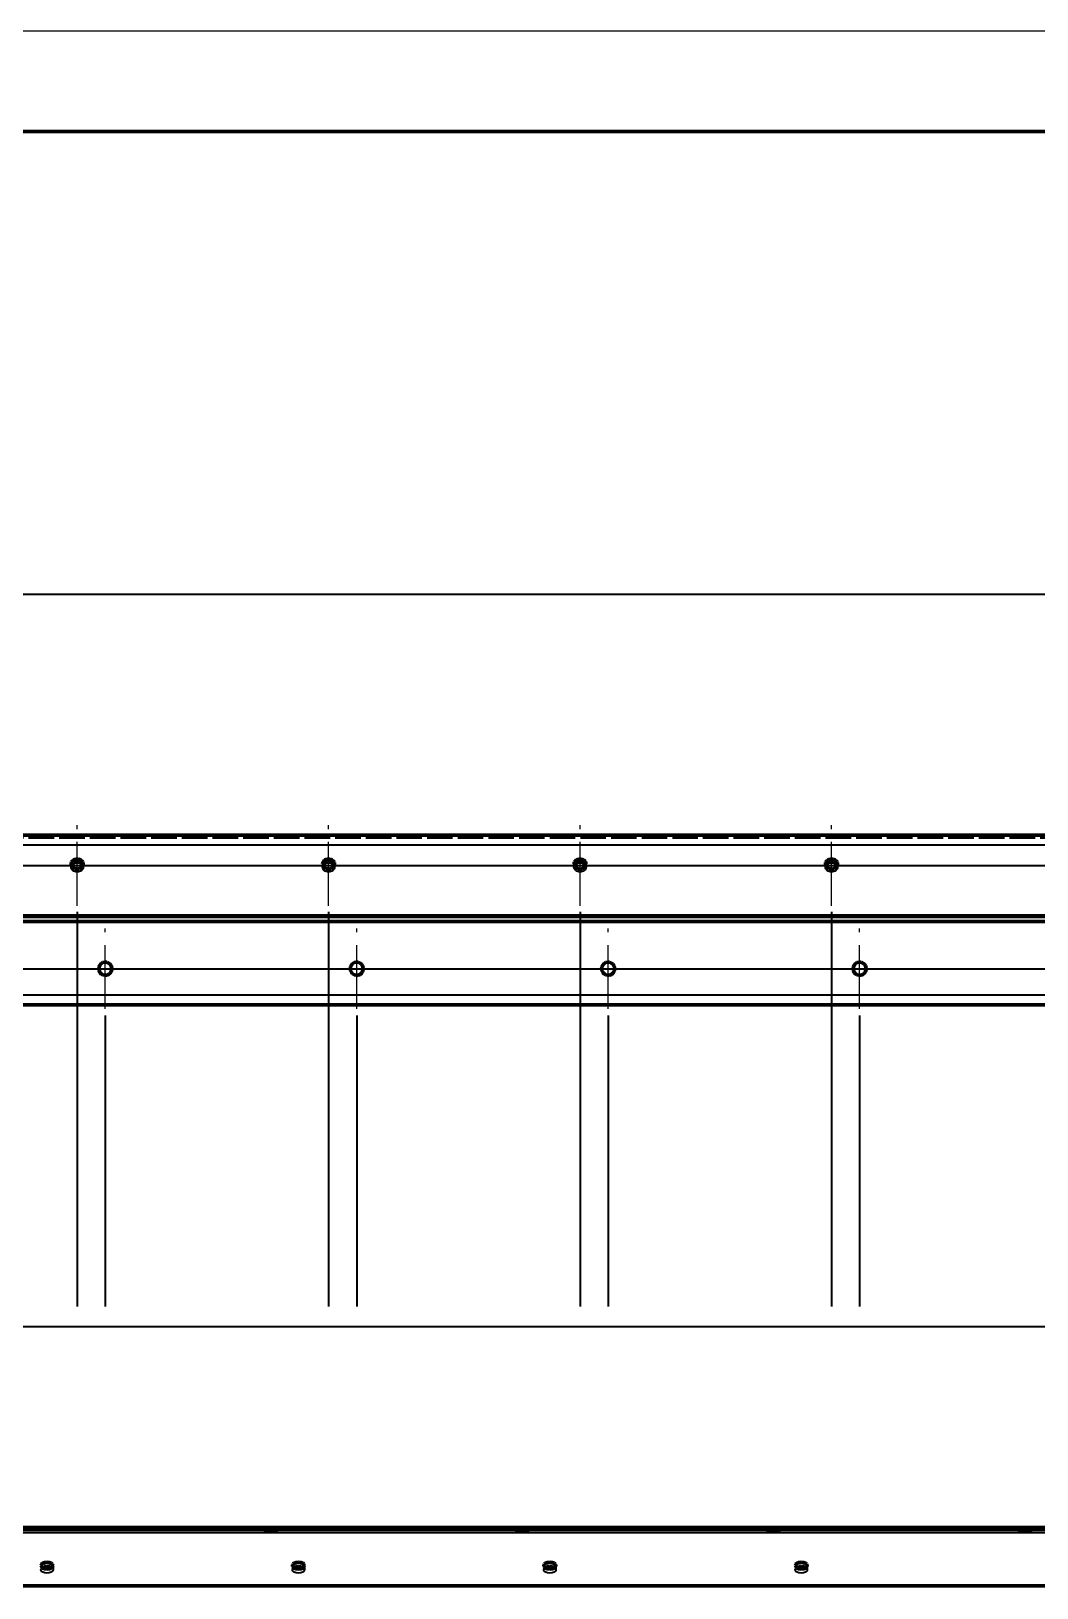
# Model space of a CAD drawing. Header units: millimetres. Extents: x 0 to 420, y 0 to 297.
# Drawn here: x 144 to 194, y 219.6 to 297 of the extents above; entities that cross this region are included whole.
import ezdxf

# ---------------------------------------------------------------- set-up
doc = ezdxf.new("R2010")
doc.units = ezdxf.units.MM
doc.linetypes.add('CENTER', pattern=[5.08, 3.175, -0.635, 0.635, -0.635])
doc.linetypes.add('DASHED', pattern=[1.524, 1.27, -0.254])

msp = doc.modelspace()

# ---------------------------------------------------------------- linework, layer by layer
at = {"color": 7, "lineweight": 35}
for p, q in [((65, 269), (351, 269)), ((68, 256.519), (366, 256.519)), ((73.55, 255.495), (366, 255.495)), ((86.05, 255.495), (366, 255.495)), ((98.55, 255.495), (366, 255.495)), ((111.05, 255.495), (366, 255.495)), ((123.55, 255.495), (366, 255.495)), ((136.05, 255.495), (366, 255.495)), ((148.55, 255.495), (366, 255.495)), ((161.05, 255.495), (366, 255.495)), ((173.55, 255.495), (366, 255.495)), ((186.05, 255.495), (366, 255.495)), ((67.75, 252.921), (366, 252.921)), ((146.25, 253.195), (146.25, 233.563)), ((158.75, 253.195), (158.75, 233.563)), ((171.25, 253.195), (171.25, 233.563)), ((183.75, 253.195), (183.75, 233.563)), ((74.975, 250.363), (366, 250.363)), ((87.475, 250.363), (366, 250.363)), ((99.975, 250.363), (366, 250.363)), ((112.475, 250.363), (366, 250.363)), ((124.975, 250.363), (366, 250.363)), ((137.475, 250.363), (366, 250.363)), ((149.975, 250.363), (366, 250.363)), ((162.475, 250.363), (366, 250.363)), ((174.975, 250.363), (366, 250.363)), ((187.475, 250.363), (366, 250.363)), ((68.75, 249.063), (366, 249.063)), ((147.65, 248.038), (147.65, 233.563)), ((160.15, 248.038), (160.15, 233.563)), ((172.65, 248.038), (172.65, 233.563)), ((185.15, 248.038), (185.15, 233.563)), ((83.75, 232.563), (333.75, 232.563))]:
    msp.add_line(p, q, dxfattribs=at)
at = {"color": 4, "linetype": 'CENTER', "lineweight": 25}
for p, q in [((146.25, 253.495), (146.25, 257.495)), ((158.75, 253.495), (158.75, 257.495)), ((171.25, 253.495), (171.25, 257.495)), ((183.75, 253.495), (183.75, 257.495)), ((144.25, 255.495), (148.25, 255.495)), ((156.75, 255.495), (160.75, 255.495)), ((169.25, 255.495), (173.25, 255.495)), ((181.75, 255.495), (185.75, 255.495)), ((147.65, 248.363), (147.65, 252.363)), ((160.15, 248.363), (160.15, 252.363)), ((172.65, 248.363), (172.65, 252.363)), ((185.15, 248.363), (185.15, 252.363)), ((145.65, 250.363), (149.65, 250.363)), ((158.15, 250.363), (162.15, 250.363)), ((170.65, 250.363), (174.65, 250.363)), ((183.15, 250.363), (187.15, 250.363))]:
    msp.add_line(p, q, dxfattribs=at)
at = {"color": 1, "lineweight": 70}
for p, q in [((344.75, 257), (65.5, 257)), ((145.956, 255.614), (145.95, 255.566)), ((145.95, 255.566), (145.956, 255.519)), ((145.973, 255.661), (145.956, 255.614)), ((145.963, 255.495), (146.005, 255.565)), ((146.001, 255.703), (145.973, 255.661)), ((146.038, 255.74), (146.001, 255.703)), ((146.005, 255.565), (146.071, 255.621)), ((146.083, 255.771), (146.038, 255.74)), ((146.071, 255.621), (146.156, 255.656)), ((146.135, 255.794), (146.083, 255.771)), ((146.191, 255.808), (146.135, 255.794)), ((146.156, 255.656), (146.25, 255.669)), ((146.25, 255.812), (146.191, 255.808)), ((146.309, 255.808), (146.25, 255.812)), ((146.25, 255.669), (146.344, 255.656)), ((146.365, 255.794), (146.309, 255.808)), ((146.344, 255.656), (146.429, 255.621)), ((146.417, 255.771), (146.365, 255.794)), ((146.462, 255.74), (146.417, 255.771)), ((146.429, 255.621), (146.495, 255.565)), ((146.499, 255.703), (146.462, 255.74)), ((146.495, 255.565), (146.537, 255.495)), ((146.527, 255.661), (146.499, 255.703)), ((146.544, 255.614), (146.527, 255.661)), ((146.55, 255.566), (146.544, 255.614)), ((146.544, 255.519), (146.55, 255.566)), ((158.456, 255.614), (158.45, 255.566)), ((158.45, 255.566), (158.456, 255.519)), ((158.473, 255.661), (158.456, 255.614)), ((158.463, 255.495), (158.505, 255.565)), ((158.501, 255.703), (158.473, 255.661)), ((158.538, 255.74), (158.501, 255.703)), ((158.505, 255.565), (158.571, 255.621)), ((158.583, 255.771), (158.538, 255.74)), ((158.571, 255.621), (158.656, 255.656)), ((158.635, 255.794), (158.583, 255.771)), ((158.691, 255.808), (158.635, 255.794)), ((158.656, 255.656), (158.75, 255.669)), ((158.75, 255.812), (158.691, 255.808)), ((158.809, 255.808), (158.75, 255.812)), ((158.75, 255.669), (158.844, 255.656)), ((158.865, 255.794), (158.809, 255.808)), ((158.844, 255.656), (158.929, 255.621)), ((158.917, 255.771), (158.865, 255.794)), ((158.962, 255.74), (158.917, 255.771)), ((158.929, 255.621), (158.995, 255.565)), ((158.999, 255.703), (158.962, 255.74)), ((158.995, 255.565), (159.037, 255.495)), ((159.027, 255.661), (158.999, 255.703)), ((159.044, 255.614), (159.027, 255.661)), ((159.05, 255.566), (159.044, 255.614)), ((159.044, 255.519), (159.05, 255.566)), ((170.956, 255.614), (170.95, 255.566)), ((170.95, 255.566), (170.956, 255.519)), ((170.973, 255.661), (170.956, 255.614)), ((170.963, 255.495), (171.005, 255.565)), ((171.001, 255.703), (170.973, 255.661)), ((171.038, 255.74), (171.001, 255.703)), ((171.005, 255.565), (171.071, 255.621)), ((171.083, 255.771), (171.038, 255.74)), ((171.071, 255.621), (171.156, 255.656)), ((171.135, 255.794), (171.083, 255.771)), ((171.191, 255.808), (171.135, 255.794)), ((171.156, 255.656), (171.25, 255.669)), ((171.25, 255.812), (171.191, 255.808)), ((171.309, 255.808), (171.25, 255.812)), ((171.25, 255.669), (171.344, 255.656)), ((171.365, 255.794), (171.309, 255.808)), ((171.344, 255.656), (171.429, 255.621)), ((171.417, 255.771), (171.365, 255.794)), ((171.462, 255.74), (171.417, 255.771)), ((171.429, 255.621), (171.495, 255.565)), ((171.499, 255.703), (171.462, 255.74)), ((171.495, 255.565), (171.537, 255.495)), ((171.527, 255.661), (171.499, 255.703)), ((171.544, 255.614), (171.527, 255.661)), ((171.55, 255.566), (171.544, 255.614)), ((171.544, 255.519), (171.55, 255.566)), ((183.456, 255.614), (183.45, 255.566)), ((183.45, 255.566), (183.456, 255.519)), ((183.473, 255.661), (183.456, 255.614)), ((183.463, 255.495), (183.505, 255.565)), ((183.501, 255.703), (183.473, 255.661)), ((183.538, 255.74), (183.501, 255.703)), ((183.505, 255.565), (183.571, 255.621)), ((183.583, 255.771), (183.538, 255.74)), ((183.571, 255.621), (183.656, 255.656)), ((183.635, 255.794), (183.583, 255.771)), ((183.691, 255.808), (183.635, 255.794)), ((183.656, 255.656), (183.75, 255.669)), ((183.75, 255.812), (183.691, 255.808)), ((183.809, 255.808), (183.75, 255.812)), ((183.75, 255.669), (183.844, 255.656)), ((183.865, 255.794), (183.809, 255.808)), ((183.844, 255.656), (183.929, 255.621)), ((183.917, 255.771), (183.865, 255.794)), ((183.962, 255.74), (183.917, 255.771)), ((183.929, 255.621), (183.995, 255.565)), ((183.999, 255.703), (183.962, 255.74)), ((183.995, 255.565), (184.037, 255.495)), ((184.027, 255.661), (183.999, 255.703)), ((184.044, 255.614), (184.027, 255.661)), ((184.05, 255.566), (184.044, 255.614)), ((184.044, 255.519), (184.05, 255.566)), ((145.956, 255.519), (145.973, 255.472)), ((145.973, 255.472), (146.001, 255.43)), ((146.001, 255.43), (146.038, 255.393)), ((146.038, 255.393), (146.083, 255.362)), ((146.083, 255.362), (146.135, 255.339)), ((146.135, 255.339), (146.191, 255.325)), ((146.191, 255.325), (146.25, 255.321)), ((146.25, 255.321), (146.309, 255.325)), ((146.309, 255.325), (146.365, 255.339)), ((146.365, 255.339), (146.417, 255.362)), ((146.417, 255.362), (146.462, 255.393)), ((146.462, 255.393), (146.499, 255.43)), ((146.499, 255.43), (146.527, 255.472)), ((146.527, 255.472), (146.544, 255.519)), ((158.456, 255.519), (158.473, 255.472)), ((158.473, 255.472), (158.501, 255.43)), ((158.501, 255.43), (158.538, 255.393)), ((158.538, 255.393), (158.583, 255.362)), ((158.583, 255.362), (158.635, 255.339)), ((158.635, 255.339), (158.691, 255.325)), ((158.691, 255.325), (158.75, 255.321)), ((158.75, 255.321), (158.809, 255.325)), ((158.809, 255.325), (158.865, 255.339)), ((158.865, 255.339), (158.917, 255.362)), ((158.917, 255.362), (158.962, 255.393)), ((158.962, 255.393), (158.999, 255.43)), ((158.999, 255.43), (159.027, 255.472)), ((159.027, 255.472), (159.044, 255.519)), ((170.956, 255.519), (170.973, 255.472)), ((170.973, 255.472), (171.001, 255.43)), ((171.001, 255.43), (171.038, 255.393)), ((171.038, 255.393), (171.083, 255.362)), ((171.083, 255.362), (171.135, 255.339)), ((171.135, 255.339), (171.191, 255.325)), ((171.191, 255.325), (171.25, 255.321)), ((171.25, 255.321), (171.309, 255.325)), ((171.309, 255.325), (171.365, 255.339)), ((171.365, 255.339), (171.417, 255.362)), ((171.417, 255.362), (171.462, 255.393)), ((171.462, 255.393), (171.499, 255.43)), ((171.499, 255.43), (171.527, 255.472)), ((171.527, 255.472), (171.544, 255.519)), ((183.456, 255.519), (183.473, 255.472)), ((183.473, 255.472), (183.501, 255.43)), ((183.501, 255.43), (183.538, 255.393)), ((183.538, 255.393), (183.583, 255.362)), ((183.583, 255.362), (183.635, 255.339)), ((183.635, 255.339), (183.691, 255.325)), ((183.691, 255.325), (183.75, 255.321)), ((183.75, 255.321), (183.809, 255.325)), ((183.809, 255.325), (183.865, 255.339)), ((183.865, 255.339), (183.917, 255.362)), ((183.917, 255.362), (183.962, 255.393)), ((183.962, 255.393), (183.999, 255.43)), ((183.999, 255.43), (184.027, 255.472)), ((184.027, 255.472), (184.044, 255.519)), ((345.25, 252.992), (65.75, 252.992)), ((65.75, 252.706), (345.25, 252.706)), ((147.339, 250.459), (147.325, 250.363)), ((147.325, 250.363), (147.339, 250.267)), ((147.381, 250.546), (147.339, 250.459)), ((147.339, 250.267), (147.381, 250.18)), ((147.447, 250.617), (147.381, 250.546)), ((147.381, 250.18), (147.447, 250.109)), ((147.531, 250.666), (147.447, 250.617)), ((147.626, 250.687), (147.531, 250.666)), ((147.722, 250.68), (147.626, 250.687)), ((147.812, 250.645), (147.722, 250.68)), ((147.888, 250.584), (147.812, 250.645)), ((147.812, 250.082), (147.888, 250.142)), ((147.943, 250.504), (147.888, 250.584)), ((147.888, 250.142), (147.943, 250.222)), ((147.971, 250.412), (147.943, 250.504)), ((147.943, 250.222), (147.971, 250.315)), ((147.971, 250.315), (147.971, 250.412)), ((159.839, 250.459), (159.825, 250.363)), ((159.825, 250.363), (159.839, 250.267)), ((159.881, 250.546), (159.839, 250.459)), ((159.839, 250.267), (159.881, 250.18)), ((159.947, 250.617), (159.881, 250.546)), ((159.881, 250.18), (159.947, 250.109)), ((160.031, 250.666), (159.947, 250.617)), ((160.126, 250.687), (160.031, 250.666)), ((160.222, 250.68), (160.126, 250.687)), ((160.313, 250.645), (160.222, 250.68)), ((160.388, 250.584), (160.313, 250.645)), ((160.313, 250.082), (160.388, 250.142)), ((160.443, 250.504), (160.388, 250.584)), ((160.388, 250.142), (160.443, 250.222)), ((160.471, 250.412), (160.443, 250.504)), ((160.443, 250.222), (160.471, 250.315)), ((160.471, 250.315), (160.471, 250.412)), ((172.339, 250.459), (172.325, 250.363)), ((172.325, 250.363), (172.339, 250.267)), ((172.381, 250.546), (172.339, 250.459)), ((172.339, 250.267), (172.381, 250.18)), ((172.447, 250.617), (172.381, 250.546)), ((172.381, 250.18), (172.447, 250.109)), ((172.531, 250.666), (172.447, 250.617)), ((172.626, 250.687), (172.531, 250.666)), ((172.722, 250.68), (172.626, 250.687)), ((172.813, 250.645), (172.722, 250.68)), ((172.888, 250.584), (172.813, 250.645)), ((172.813, 250.082), (172.888, 250.142)), ((172.943, 250.504), (172.888, 250.584)), ((172.888, 250.142), (172.943, 250.222)), ((172.971, 250.412), (172.943, 250.504)), ((172.943, 250.222), (172.971, 250.315)), ((172.971, 250.315), (172.971, 250.412)), ((184.839, 250.459), (184.825, 250.363)), ((184.825, 250.363), (184.839, 250.267)), ((184.881, 250.546), (184.839, 250.459)), ((184.839, 250.267), (184.881, 250.18)), ((184.947, 250.617), (184.881, 250.546)), ((184.881, 250.18), (184.947, 250.109)), ((185.031, 250.666), (184.947, 250.617)), ((185.126, 250.687), (185.031, 250.666)), ((185.222, 250.68), (185.126, 250.687)), ((185.313, 250.645), (185.222, 250.68)), ((185.388, 250.584), (185.313, 250.645)), ((185.313, 250.082), (185.388, 250.142)), ((185.443, 250.504), (185.388, 250.584)), ((185.388, 250.142), (185.443, 250.222)), ((185.471, 250.412), (185.443, 250.504)), ((185.443, 250.222), (185.471, 250.315)), ((185.471, 250.315), (185.471, 250.412)), ((147.447, 250.109), (147.531, 250.061)), ((147.531, 250.061), (147.626, 250.039)), ((147.626, 250.039), (147.722, 250.046)), ((147.722, 250.046), (147.812, 250.082)), ((159.947, 250.109), (160.031, 250.061)), ((160.031, 250.061), (160.126, 250.039)), ((160.126, 250.039), (160.222, 250.046)), ((160.222, 250.046), (160.313, 250.082)), ((172.447, 250.109), (172.531, 250.061)), ((172.531, 250.061), (172.626, 250.039)), ((172.626, 250.039), (172.722, 250.046)), ((172.722, 250.046), (172.813, 250.082)), ((184.947, 250.109), (185.031, 250.061)), ((185.031, 250.061), (185.126, 250.039)), ((185.126, 250.039), (185.222, 250.046)), ((185.222, 250.046), (185.313, 250.082)), ((66.25, 248.563), (350.5, 248.563)), ((350.25, 222.563), (70.75, 222.563)), ((70.75, 222.473), (350.25, 222.473)), ((144.456, 220.704), (144.45, 220.67)), ((144.473, 220.736), (144.456, 220.704)), ((144.501, 220.766), (144.473, 220.736)), ((144.538, 220.792), (144.501, 220.766)), ((144.635, 220.829), (144.538, 220.792)), ((144.75, 220.843), (144.635, 220.829)), ((144.865, 220.829), (144.75, 220.843)), ((144.962, 220.792), (144.865, 220.829)), ((144.999, 220.766), (144.962, 220.792)), ((145.027, 220.736), (144.999, 220.766)), ((145.044, 220.704), (145.027, 220.736)), ((145.05, 220.67), (145.044, 220.704)), ((156.956, 220.704), (156.95, 220.67)), ((156.973, 220.736), (156.956, 220.704)), ((157.001, 220.766), (156.973, 220.736)), ((157.038, 220.792), (157.001, 220.766)), ((157.135, 220.829), (157.038, 220.792)), ((157.25, 220.843), (157.135, 220.829)), ((157.365, 220.829), (157.25, 220.843)), ((157.462, 220.792), (157.365, 220.829)), ((157.499, 220.766), (157.462, 220.792)), ((157.527, 220.736), (157.499, 220.766)), ((157.544, 220.704), (157.527, 220.736)), ((157.55, 220.67), (157.544, 220.704)), ((169.456, 220.704), (169.45, 220.67)), ((169.473, 220.736), (169.456, 220.704)), ((169.501, 220.766), (169.473, 220.736)), ((169.538, 220.792), (169.501, 220.766)), ((169.635, 220.829), (169.538, 220.792)), ((169.75, 220.843), (169.635, 220.829)), ((169.865, 220.829), (169.75, 220.843)), ((169.962, 220.792), (169.865, 220.829)), ((169.999, 220.766), (169.962, 220.792)), ((170.027, 220.736), (169.999, 220.766)), ((170.044, 220.704), (170.027, 220.736)), ((170.05, 220.67), (170.044, 220.704)), ((181.956, 220.704), (181.95, 220.67)), ((181.973, 220.736), (181.956, 220.704)), ((182.001, 220.766), (181.973, 220.736)), ((182.038, 220.792), (182.001, 220.766)), ((182.135, 220.829), (182.038, 220.792)), ((182.25, 220.843), (182.135, 220.829)), ((182.365, 220.829), (182.25, 220.843)), ((182.462, 220.792), (182.365, 220.829)), ((182.499, 220.766), (182.462, 220.792)), ((182.527, 220.736), (182.499, 220.766)), ((182.544, 220.704), (182.527, 220.736)), ((182.55, 220.67), (182.544, 220.704)), ((144.45, 220.67), (144.456, 220.637)), ((144.456, 220.637), (144.473, 220.605)), ((144.473, 220.605), (144.501, 220.575)), ((144.501, 220.575), (144.538, 220.549)), ((144.509, 220.568), (144.557, 220.597)), ((144.538, 220.549), (144.635, 220.512)), ((144.557, 220.597), (144.615, 220.619)), ((144.615, 220.619), (144.681, 220.633)), ((144.635, 220.512), (144.75, 220.498)), ((144.681, 220.633), (144.75, 220.638)), ((144.75, 220.638), (144.819, 220.633)), ((144.75, 220.498), (144.865, 220.512)), ((144.819, 220.633), (144.885, 220.619)), ((144.865, 220.512), (144.962, 220.549)), ((144.885, 220.619), (144.943, 220.597)), ((144.943, 220.597), (144.991, 220.568)), ((144.962, 220.549), (144.999, 220.575)), ((144.999, 220.575), (145.027, 220.605)), ((145.027, 220.605), (145.044, 220.637)), ((145.044, 220.637), (145.05, 220.67)), ((156.95, 220.67), (156.956, 220.637)), ((156.956, 220.637), (156.973, 220.605)), ((156.973, 220.605), (157.001, 220.575)), ((157.001, 220.575), (157.038, 220.549)), ((157.009, 220.568), (157.057, 220.597)), ((157.038, 220.549), (157.135, 220.512)), ((157.057, 220.597), (157.115, 220.619)), ((157.115, 220.619), (157.181, 220.633)), ((157.135, 220.512), (157.25, 220.498)), ((157.181, 220.633), (157.25, 220.638)), ((157.25, 220.638), (157.319, 220.633)), ((157.25, 220.498), (157.365, 220.512)), ((157.319, 220.633), (157.385, 220.619)), ((157.365, 220.512), (157.462, 220.549)), ((157.385, 220.619), (157.443, 220.597)), ((157.443, 220.597), (157.491, 220.568)), ((157.462, 220.549), (157.499, 220.575)), ((157.499, 220.575), (157.527, 220.605)), ((157.527, 220.605), (157.544, 220.637)), ((157.544, 220.637), (157.55, 220.67)), ((169.45, 220.67), (169.456, 220.637)), ((169.456, 220.637), (169.473, 220.605)), ((169.473, 220.605), (169.501, 220.575)), ((169.501, 220.575), (169.538, 220.549)), ((169.509, 220.568), (169.557, 220.597)), ((169.538, 220.549), (169.635, 220.512)), ((169.557, 220.597), (169.615, 220.619)), ((169.615, 220.619), (169.681, 220.633)), ((169.635, 220.512), (169.75, 220.498)), ((169.681, 220.633), (169.75, 220.638)), ((169.75, 220.638), (169.819, 220.633)), ((169.75, 220.498), (169.865, 220.512)), ((169.819, 220.633), (169.885, 220.619)), ((169.865, 220.512), (169.962, 220.549)), ((169.885, 220.619), (169.943, 220.597)), ((169.943, 220.597), (169.991, 220.568)), ((169.962, 220.549), (169.999, 220.575)), ((169.999, 220.575), (170.027, 220.605)), ((170.027, 220.605), (170.044, 220.637)), ((170.044, 220.637), (170.05, 220.67)), ((181.95, 220.67), (181.956, 220.637)), ((181.956, 220.637), (181.973, 220.605)), ((181.973, 220.605), (182.001, 220.575)), ((182.001, 220.575), (182.038, 220.549)), ((182.009, 220.568), (182.057, 220.597)), ((182.038, 220.549), (182.135, 220.512)), ((182.057, 220.597), (182.115, 220.619)), ((182.115, 220.619), (182.181, 220.633)), ((182.135, 220.512), (182.25, 220.498)), ((182.181, 220.633), (182.25, 220.638)), ((182.25, 220.638), (182.319, 220.633)), ((182.25, 220.498), (182.365, 220.512)), ((182.319, 220.633), (182.385, 220.619)), ((182.365, 220.512), (182.462, 220.549)), ((182.385, 220.619), (182.443, 220.597)), ((182.443, 220.597), (182.491, 220.568)), ((182.462, 220.549), (182.499, 220.575)), ((182.499, 220.575), (182.527, 220.605)), ((182.527, 220.605), (182.544, 220.637)), ((182.544, 220.637), (182.55, 220.67)), ((71.25, 219.667), (350.5, 219.667))]:
    msp.add_line(p, q, dxfattribs=at)
at = {"color": 5, "linetype": 'DASHED', "lineweight": 35}
for p, q in [((344.75, 256.857), (65.5, 256.857)), ((145.95, 255.566), (145.95, 255.423)), ((158.45, 255.566), (158.45, 255.423)), ((170.95, 255.566), (170.95, 255.423)), ((183.45, 255.566), (183.45, 255.423)), ((145.95, 255.423), (145.963, 255.495)), ((145.956, 255.375), (145.95, 255.423)), ((145.973, 255.329), (145.956, 255.375)), ((146.001, 255.287), (145.973, 255.329)), ((146.038, 255.249), (146.001, 255.287)), ((146.083, 255.219), (146.038, 255.249)), ((146.135, 255.196), (146.083, 255.219)), ((146.191, 255.182), (146.135, 255.196)), ((146.25, 255.177), (146.191, 255.182)), ((146.309, 255.182), (146.25, 255.177)), ((146.365, 255.196), (146.309, 255.182)), ((146.417, 255.219), (146.365, 255.196)), ((146.462, 255.249), (146.417, 255.219)), ((146.499, 255.287), (146.462, 255.249)), ((146.527, 255.329), (146.499, 255.287)), ((146.544, 255.375), (146.527, 255.329)), ((146.537, 255.495), (146.55, 255.423)), ((146.55, 255.423), (146.544, 255.375)), ((158.45, 255.423), (158.463, 255.495)), ((158.456, 255.375), (158.45, 255.423)), ((158.473, 255.329), (158.456, 255.375)), ((158.501, 255.287), (158.473, 255.329)), ((158.538, 255.249), (158.501, 255.287)), ((158.583, 255.219), (158.538, 255.249)), ((158.635, 255.196), (158.583, 255.219)), ((158.691, 255.182), (158.635, 255.196)), ((158.75, 255.177), (158.691, 255.182)), ((158.809, 255.182), (158.75, 255.177)), ((158.865, 255.196), (158.809, 255.182)), ((158.917, 255.219), (158.865, 255.196)), ((158.962, 255.249), (158.917, 255.219)), ((158.999, 255.287), (158.962, 255.249)), ((159.027, 255.329), (158.999, 255.287)), ((159.044, 255.375), (159.027, 255.329)), ((159.037, 255.495), (159.05, 255.423)), ((159.05, 255.423), (159.044, 255.375)), ((170.95, 255.423), (170.963, 255.495)), ((170.956, 255.375), (170.95, 255.423)), ((170.973, 255.329), (170.956, 255.375)), ((171.001, 255.287), (170.973, 255.329)), ((171.038, 255.249), (171.001, 255.287)), ((171.083, 255.219), (171.038, 255.249)), ((171.135, 255.196), (171.083, 255.219)), ((171.191, 255.182), (171.135, 255.196)), ((171.25, 255.177), (171.191, 255.182)), ((171.309, 255.182), (171.25, 255.177)), ((171.365, 255.196), (171.309, 255.182)), ((171.417, 255.219), (171.365, 255.196)), ((171.462, 255.249), (171.417, 255.219)), ((171.499, 255.287), (171.462, 255.249)), ((171.527, 255.329), (171.499, 255.287)), ((171.544, 255.375), (171.527, 255.329)), ((171.537, 255.495), (171.55, 255.423)), ((171.55, 255.423), (171.544, 255.375)), ((183.45, 255.423), (183.463, 255.495)), ((183.456, 255.375), (183.45, 255.423)), ((183.473, 255.329), (183.456, 255.375)), ((183.501, 255.287), (183.473, 255.329)), ((183.538, 255.249), (183.501, 255.287)), ((183.583, 255.219), (183.538, 255.249)), ((183.635, 255.196), (183.583, 255.219)), ((183.691, 255.182), (183.635, 255.196)), ((183.75, 255.177), (183.691, 255.182)), ((183.809, 255.182), (183.75, 255.177)), ((183.865, 255.196), (183.809, 255.182)), ((183.917, 255.219), (183.865, 255.196)), ((183.962, 255.249), (183.917, 255.219)), ((183.999, 255.287), (183.962, 255.249)), ((184.027, 255.329), (183.999, 255.287)), ((184.044, 255.375), (184.027, 255.329)), ((184.037, 255.495), (184.05, 255.423)), ((184.05, 255.423), (184.044, 255.375)), ((147.325, 250.363), (147.339, 250.459)), ((147.339, 250.267), (147.325, 250.363)), ((147.339, 250.459), (147.381, 250.546)), ((147.381, 250.18), (147.339, 250.267)), ((147.381, 250.546), (147.447, 250.617)), ((147.447, 250.109), (147.381, 250.18)), ((147.447, 250.617), (147.531, 250.666)), ((147.531, 250.666), (147.626, 250.687)), ((147.626, 250.687), (147.722, 250.68)), ((147.722, 250.68), (147.812, 250.645)), ((147.812, 250.645), (147.888, 250.584)), ((147.888, 250.142), (147.812, 250.082)), ((147.888, 250.584), (147.943, 250.504)), ((147.943, 250.222), (147.888, 250.142)), ((147.943, 250.504), (147.971, 250.412)), ((147.971, 250.315), (147.943, 250.222)), ((147.971, 250.412), (147.971, 250.315)), ((159.825, 250.363), (159.839, 250.459)), ((159.839, 250.267), (159.825, 250.363)), ((159.839, 250.459), (159.881, 250.546)), ((159.881, 250.18), (159.839, 250.267)), ((159.881, 250.546), (159.947, 250.617)), ((159.947, 250.109), (159.881, 250.18)), ((159.947, 250.617), (160.031, 250.666)), ((160.031, 250.666), (160.126, 250.687)), ((160.126, 250.687), (160.222, 250.68)), ((160.222, 250.68), (160.313, 250.645)), ((160.313, 250.645), (160.388, 250.584)), ((160.388, 250.142), (160.313, 250.082)), ((160.388, 250.584), (160.443, 250.504)), ((160.443, 250.222), (160.388, 250.142)), ((160.443, 250.504), (160.471, 250.412)), ((160.471, 250.315), (160.443, 250.222)), ((160.471, 250.412), (160.471, 250.315)), ((172.325, 250.363), (172.339, 250.459)), ((172.339, 250.267), (172.325, 250.363)), ((172.339, 250.459), (172.381, 250.546)), ((172.381, 250.18), (172.339, 250.267)), ((172.381, 250.546), (172.447, 250.617)), ((172.447, 250.109), (172.381, 250.18)), ((172.447, 250.617), (172.531, 250.666)), ((172.531, 250.666), (172.626, 250.687)), ((172.626, 250.687), (172.722, 250.68)), ((172.722, 250.68), (172.813, 250.645)), ((172.813, 250.645), (172.888, 250.584)), ((172.888, 250.142), (172.813, 250.082)), ((172.888, 250.584), (172.943, 250.504)), ((172.943, 250.222), (172.888, 250.142)), ((172.943, 250.504), (172.971, 250.412)), ((172.971, 250.315), (172.943, 250.222)), ((172.971, 250.412), (172.971, 250.315)), ((184.825, 250.363), (184.839, 250.459)), ((184.839, 250.267), (184.825, 250.363)), ((184.839, 250.459), (184.881, 250.546)), ((184.881, 250.18), (184.839, 250.267)), ((184.881, 250.546), (184.947, 250.617)), ((184.947, 250.109), (184.881, 250.18)), ((184.947, 250.617), (185.031, 250.666)), ((185.031, 250.666), (185.126, 250.687)), ((185.126, 250.687), (185.222, 250.68)), ((185.222, 250.68), (185.313, 250.645)), ((185.313, 250.645), (185.388, 250.584)), ((185.388, 250.142), (185.313, 250.082)), ((185.388, 250.584), (185.443, 250.504)), ((185.443, 250.222), (185.388, 250.142)), ((185.443, 250.504), (185.471, 250.412)), ((185.471, 250.315), (185.443, 250.222)), ((185.471, 250.412), (185.471, 250.315)), ((147.531, 250.061), (147.447, 250.109)), ((147.626, 250.039), (147.531, 250.061)), ((147.722, 250.046), (147.626, 250.039)), ((147.812, 250.082), (147.722, 250.046)), ((160.031, 250.061), (159.947, 250.109)), ((160.126, 250.039), (160.031, 250.061)), ((160.222, 250.046), (160.126, 250.039)), ((160.313, 250.082), (160.222, 250.046)), ((172.531, 250.061), (172.447, 250.109)), ((172.626, 250.039), (172.531, 250.061)), ((172.722, 250.046), (172.626, 250.039)), ((172.813, 250.082), (172.722, 250.046)), ((185.031, 250.061), (184.947, 250.109)), ((185.126, 250.039), (185.031, 250.061)), ((185.222, 250.046), (185.126, 250.039)), ((185.313, 250.082), (185.222, 250.046)), ((350.5, 248.563), (66.25, 248.563)), ((349.75, 222.563), (65.5, 222.563)), ((65.5, 222.313), (349.75, 222.313)), ((70.75, 222.313), (350.25, 222.313)), ((155.533, 222.563), (155.525, 222.563)), ((155.525, 222.563), (155.533, 222.563)), ((155.533, 222.313), (155.525, 222.313)), ((155.525, 222.313), (155.533, 222.313)), ((155.557, 222.563), (155.533, 222.563)), ((155.533, 222.563), (155.557, 222.563)), ((155.557, 222.313), (155.533, 222.313)), ((155.533, 222.313), (155.557, 222.313)), ((155.596, 222.563), (155.557, 222.563)), ((155.557, 222.563), (155.596, 222.563)), ((155.596, 222.313), (155.557, 222.313)), ((155.557, 222.313), (155.596, 222.313)), ((155.647, 222.563), (155.596, 222.563)), ((155.596, 222.563), (155.647, 222.563)), ((155.647, 222.313), (155.596, 222.313)), ((155.596, 222.313), (155.647, 222.313)), ((155.709, 222.563), (155.647, 222.563)), ((155.647, 222.563), (155.709, 222.563)), ((155.709, 222.313), (155.647, 222.313)), ((155.647, 222.313), (155.709, 222.313)), ((155.778, 222.563), (155.709, 222.563)), ((155.709, 222.563), (155.778, 222.563)), ((155.778, 222.313), (155.709, 222.313)), ((155.709, 222.313), (155.778, 222.313)), ((155.85, 222.563), (155.778, 222.563)), ((155.778, 222.563), (155.85, 222.563)), ((155.85, 222.313), (155.778, 222.313)), ((155.778, 222.313), (155.85, 222.313)), ((155.922, 222.563), (155.85, 222.563)), ((155.85, 222.563), (155.922, 222.563)), ((155.922, 222.313), (155.85, 222.313)), ((155.85, 222.313), (155.922, 222.313)), ((155.991, 222.563), (155.922, 222.563)), ((155.922, 222.563), (155.991, 222.563)), ((155.991, 222.313), (155.922, 222.313)), ((155.922, 222.313), (155.991, 222.313)), ((156.053, 222.563), (155.991, 222.563)), ((155.991, 222.563), (156.053, 222.563)), ((156.053, 222.313), (155.991, 222.313)), ((155.991, 222.313), (156.053, 222.313)), ((156.104, 222.563), (156.053, 222.563)), ((156.053, 222.563), (156.104, 222.563)), ((156.104, 222.313), (156.053, 222.313)), ((156.053, 222.313), (156.104, 222.313)), ((156.143, 222.563), (156.104, 222.563)), ((156.104, 222.563), (156.143, 222.563)), ((156.143, 222.313), (156.104, 222.313)), ((156.104, 222.313), (156.143, 222.313)), ((156.167, 222.563), (156.143, 222.563)), ((156.143, 222.563), (156.167, 222.563)), ((156.167, 222.313), (156.143, 222.313)), ((156.143, 222.313), (156.167, 222.313)), ((156.175, 222.563), (156.167, 222.563)), ((156.167, 222.563), (156.175, 222.563)), ((156.175, 222.313), (156.167, 222.313)), ((156.167, 222.313), (156.175, 222.313)), ((156.175, 222.563), (156.175, 222.313)), ((168.033, 222.563), (168.025, 222.563)), ((168.025, 222.563), (168.033, 222.563)), ((168.033, 222.313), (168.025, 222.313)), ((168.025, 222.313), (168.033, 222.313)), ((168.057, 222.563), (168.033, 222.563)), ((168.033, 222.563), (168.057, 222.563)), ((168.057, 222.313), (168.033, 222.313)), ((168.033, 222.313), (168.057, 222.313)), ((168.096, 222.563), (168.057, 222.563)), ((168.057, 222.563), (168.096, 222.563)), ((168.096, 222.313), (168.057, 222.313)), ((168.057, 222.313), (168.096, 222.313)), ((168.147, 222.563), (168.096, 222.563)), ((168.096, 222.563), (168.147, 222.563)), ((168.147, 222.313), (168.096, 222.313)), ((168.096, 222.313), (168.147, 222.313)), ((168.209, 222.563), (168.147, 222.563)), ((168.147, 222.563), (168.209, 222.563)), ((168.209, 222.313), (168.147, 222.313)), ((168.147, 222.313), (168.209, 222.313)), ((168.278, 222.563), (168.209, 222.563)), ((168.209, 222.563), (168.278, 222.563)), ((168.278, 222.313), (168.209, 222.313)), ((168.209, 222.313), (168.278, 222.313)), ((168.35, 222.563), (168.278, 222.563)), ((168.278, 222.563), (168.35, 222.563)), ((168.35, 222.313), (168.278, 222.313)), ((168.278, 222.313), (168.35, 222.313)), ((168.422, 222.563), (168.35, 222.563)), ((168.35, 222.563), (168.422, 222.563)), ((168.422, 222.313), (168.35, 222.313)), ((168.35, 222.313), (168.422, 222.313)), ((168.491, 222.563), (168.422, 222.563)), ((168.422, 222.563), (168.491, 222.563)), ((168.491, 222.313), (168.422, 222.313)), ((168.422, 222.313), (168.491, 222.313)), ((168.553, 222.563), (168.491, 222.563)), ((168.491, 222.563), (168.553, 222.563)), ((168.553, 222.313), (168.491, 222.313)), ((168.491, 222.313), (168.553, 222.313)), ((168.604, 222.563), (168.553, 222.563)), ((168.553, 222.563), (168.604, 222.563)), ((168.604, 222.313), (168.553, 222.313)), ((168.553, 222.313), (168.604, 222.313)), ((168.643, 222.563), (168.604, 222.563)), ((168.604, 222.563), (168.643, 222.563)), ((168.643, 222.313), (168.604, 222.313)), ((168.604, 222.313), (168.643, 222.313)), ((168.667, 222.563), (168.643, 222.563)), ((168.643, 222.563), (168.667, 222.563)), ((168.667, 222.313), (168.643, 222.313)), ((168.643, 222.313), (168.667, 222.313)), ((168.675, 222.563), (168.667, 222.563)), ((168.667, 222.563), (168.675, 222.563)), ((168.675, 222.313), (168.667, 222.313)), ((168.667, 222.313), (168.675, 222.313)), ((168.675, 222.563), (168.675, 222.313)), ((180.533, 222.563), (180.525, 222.563)), ((180.525, 222.563), (180.533, 222.563)), ((180.533, 222.313), (180.525, 222.313)), ((180.525, 222.313), (180.533, 222.313)), ((180.557, 222.563), (180.533, 222.563)), ((180.533, 222.563), (180.557, 222.563)), ((180.557, 222.313), (180.533, 222.313)), ((180.533, 222.313), (180.557, 222.313)), ((180.596, 222.563), (180.557, 222.563)), ((180.557, 222.563), (180.596, 222.563)), ((180.596, 222.313), (180.557, 222.313)), ((180.557, 222.313), (180.596, 222.313)), ((180.647, 222.563), (180.596, 222.563)), ((180.596, 222.563), (180.647, 222.563)), ((180.647, 222.313), (180.596, 222.313)), ((180.596, 222.313), (180.647, 222.313)), ((180.709, 222.563), (180.647, 222.563)), ((180.647, 222.563), (180.709, 222.563)), ((180.709, 222.313), (180.647, 222.313)), ((180.647, 222.313), (180.709, 222.313)), ((180.778, 222.563), (180.709, 222.563)), ((180.709, 222.563), (180.778, 222.563)), ((180.778, 222.313), (180.709, 222.313)), ((180.709, 222.313), (180.778, 222.313)), ((180.85, 222.563), (180.778, 222.563)), ((180.778, 222.563), (180.85, 222.563)), ((180.85, 222.313), (180.778, 222.313)), ((180.778, 222.313), (180.85, 222.313)), ((180.922, 222.563), (180.85, 222.563)), ((180.85, 222.563), (180.922, 222.563)), ((180.922, 222.313), (180.85, 222.313)), ((180.85, 222.313), (180.922, 222.313)), ((180.991, 222.563), (180.922, 222.563)), ((180.922, 222.563), (180.991, 222.563)), ((180.991, 222.313), (180.922, 222.313)), ((180.922, 222.313), (180.991, 222.313)), ((181.053, 222.563), (180.991, 222.563)), ((180.991, 222.563), (181.053, 222.563)), ((181.053, 222.313), (180.991, 222.313)), ((180.991, 222.313), (181.053, 222.313)), ((181.104, 222.563), (181.053, 222.563)), ((181.053, 222.563), (181.104, 222.563)), ((181.104, 222.313), (181.053, 222.313)), ((181.053, 222.313), (181.104, 222.313)), ((181.143, 222.563), (181.104, 222.563)), ((181.104, 222.563), (181.143, 222.563)), ((181.143, 222.313), (181.104, 222.313)), ((181.104, 222.313), (181.143, 222.313)), ((181.167, 222.563), (181.143, 222.563)), ((181.143, 222.563), (181.167, 222.563)), ((181.167, 222.313), (181.143, 222.313)), ((181.143, 222.313), (181.167, 222.313)), ((181.175, 222.563), (181.167, 222.563)), ((181.167, 222.563), (181.175, 222.563)), ((181.175, 222.313), (181.167, 222.313)), ((181.167, 222.313), (181.175, 222.313)), ((181.175, 222.563), (181.175, 222.313)), ((193.033, 222.563), (193.025, 222.563)), ((193.025, 222.563), (193.033, 222.563)), ((193.033, 222.313), (193.025, 222.313)), ((193.025, 222.313), (193.033, 222.313)), ((193.057, 222.563), (193.033, 222.563)), ((193.033, 222.563), (193.057, 222.563)), ((193.057, 222.313), (193.033, 222.313)), ((193.033, 222.313), (193.057, 222.313)), ((193.096, 222.563), (193.057, 222.563)), ((193.057, 222.563), (193.096, 222.563)), ((193.096, 222.313), (193.057, 222.313)), ((193.057, 222.313), (193.096, 222.313)), ((193.147, 222.563), (193.096, 222.563)), ((193.096, 222.563), (193.147, 222.563)), ((193.147, 222.313), (193.096, 222.313)), ((193.096, 222.313), (193.147, 222.313)), ((193.209, 222.563), (193.147, 222.563)), ((193.147, 222.563), (193.209, 222.563)), ((193.209, 222.313), (193.147, 222.313)), ((193.147, 222.313), (193.209, 222.313)), ((193.278, 222.563), (193.209, 222.563)), ((193.209, 222.563), (193.278, 222.563)), ((193.278, 222.313), (193.209, 222.313)), ((193.209, 222.313), (193.278, 222.313)), ((193.35, 222.563), (193.278, 222.563)), ((193.278, 222.563), (193.35, 222.563)), ((193.35, 222.313), (193.278, 222.313)), ((193.278, 222.313), (193.35, 222.313)), ((193.422, 222.563), (193.35, 222.563)), ((193.35, 222.563), (193.422, 222.563)), ((193.422, 222.313), (193.35, 222.313)), ((193.35, 222.313), (193.422, 222.313)), ((193.491, 222.563), (193.422, 222.563)), ((193.422, 222.563), (193.491, 222.563)), ((193.491, 222.313), (193.422, 222.313)), ((193.422, 222.313), (193.491, 222.313)), ((193.553, 222.563), (193.491, 222.563)), ((193.491, 222.563), (193.553, 222.563)), ((193.553, 222.313), (193.491, 222.313)), ((193.491, 222.313), (193.553, 222.313)), ((193.604, 222.563), (193.553, 222.563)), ((193.553, 222.563), (193.604, 222.563)), ((193.604, 222.313), (193.553, 222.313)), ((193.553, 222.313), (193.604, 222.313)), ((193.643, 222.563), (193.604, 222.563)), ((193.604, 222.563), (193.643, 222.563)), ((193.643, 222.313), (193.604, 222.313)), ((193.604, 222.313), (193.643, 222.313)), ((193.667, 222.563), (193.643, 222.563)), ((193.643, 222.563), (193.667, 222.563)), ((193.667, 222.313), (193.643, 222.313)), ((193.643, 222.313), (193.667, 222.313)), ((193.675, 222.563), (193.667, 222.563)), ((193.667, 222.563), (193.675, 222.563)), ((193.675, 222.313), (193.667, 222.313)), ((193.667, 222.313), (193.675, 222.313)), ((193.675, 222.563), (193.675, 222.313)), ((144.45, 220.466), (144.465, 220.52)), ((144.456, 220.432), (144.45, 220.466)), ((144.473, 220.4), (144.456, 220.432)), ((144.465, 220.52), (144.509, 220.568)), ((144.501, 220.37), (144.473, 220.4)), ((144.538, 220.344), (144.501, 220.37)), ((144.635, 220.307), (144.538, 220.344)), ((144.75, 220.294), (144.635, 220.307)), ((144.865, 220.307), (144.75, 220.294)), ((144.962, 220.344), (144.865, 220.307)), ((144.999, 220.37), (144.962, 220.344)), ((144.991, 220.568), (145.035, 220.52)), ((145.027, 220.4), (144.999, 220.37)), ((145.044, 220.432), (145.027, 220.4)), ((145.035, 220.52), (145.05, 220.466)), ((145.05, 220.466), (145.044, 220.432)), ((145.05, 220.67), (145.05, 220.466)), ((156.95, 220.466), (156.965, 220.52)), ((156.956, 220.432), (156.95, 220.466)), ((156.973, 220.4), (156.956, 220.432)), ((156.965, 220.52), (157.009, 220.568)), ((157.001, 220.37), (156.973, 220.4)), ((157.038, 220.344), (157.001, 220.37)), ((157.135, 220.307), (157.038, 220.344)), ((157.25, 220.294), (157.135, 220.307)), ((157.365, 220.307), (157.25, 220.294)), ((157.462, 220.344), (157.365, 220.307)), ((157.499, 220.37), (157.462, 220.344)), ((157.491, 220.568), (157.535, 220.52)), ((157.527, 220.4), (157.499, 220.37)), ((157.544, 220.432), (157.527, 220.4)), ((157.535, 220.52), (157.55, 220.466)), ((157.55, 220.466), (157.544, 220.432)), ((157.55, 220.67), (157.55, 220.466)), ((169.45, 220.466), (169.465, 220.52)), ((169.456, 220.432), (169.45, 220.466)), ((169.473, 220.4), (169.456, 220.432)), ((169.465, 220.52), (169.509, 220.568)), ((169.501, 220.37), (169.473, 220.4)), ((169.538, 220.344), (169.501, 220.37)), ((169.635, 220.307), (169.538, 220.344)), ((169.75, 220.294), (169.635, 220.307)), ((169.865, 220.307), (169.75, 220.294)), ((169.962, 220.344), (169.865, 220.307)), ((169.999, 220.37), (169.962, 220.344)), ((169.991, 220.568), (170.035, 220.52)), ((170.027, 220.4), (169.999, 220.37)), ((170.044, 220.432), (170.027, 220.4)), ((170.035, 220.52), (170.05, 220.466)), ((170.05, 220.466), (170.044, 220.432)), ((170.05, 220.67), (170.05, 220.466)), ((181.95, 220.466), (181.965, 220.52)), ((181.956, 220.432), (181.95, 220.466)), ((181.973, 220.4), (181.956, 220.432)), ((181.965, 220.52), (182.009, 220.568)), ((182.001, 220.37), (181.973, 220.4)), ((182.038, 220.344), (182.001, 220.37)), ((182.135, 220.307), (182.038, 220.344)), ((182.25, 220.294), (182.135, 220.307)), ((182.365, 220.307), (182.25, 220.294)), ((182.462, 220.344), (182.365, 220.307)), ((182.499, 220.37), (182.462, 220.344)), ((182.491, 220.568), (182.535, 220.52)), ((182.527, 220.4), (182.499, 220.37)), ((182.544, 220.432), (182.527, 220.4)), ((182.535, 220.52), (182.55, 220.466)), ((182.55, 220.466), (182.544, 220.432)), ((182.55, 220.67), (182.55, 220.466))]:
    msp.add_line(p, q, dxfattribs=at)
at = {"color": 7, "lineweight": 25}
msp.add_lwpolyline([(0, 0), (420, 0), (420, 297), (0, 297)], close=True, dxfattribs=at)
at = {"color": 7, "lineweight": 70}
msp.add_lwpolyline([(20, 5), (415, 5), (415, 292), (20, 292)], close=True, dxfattribs=at)

doc.saveas('drawing.dxf')
